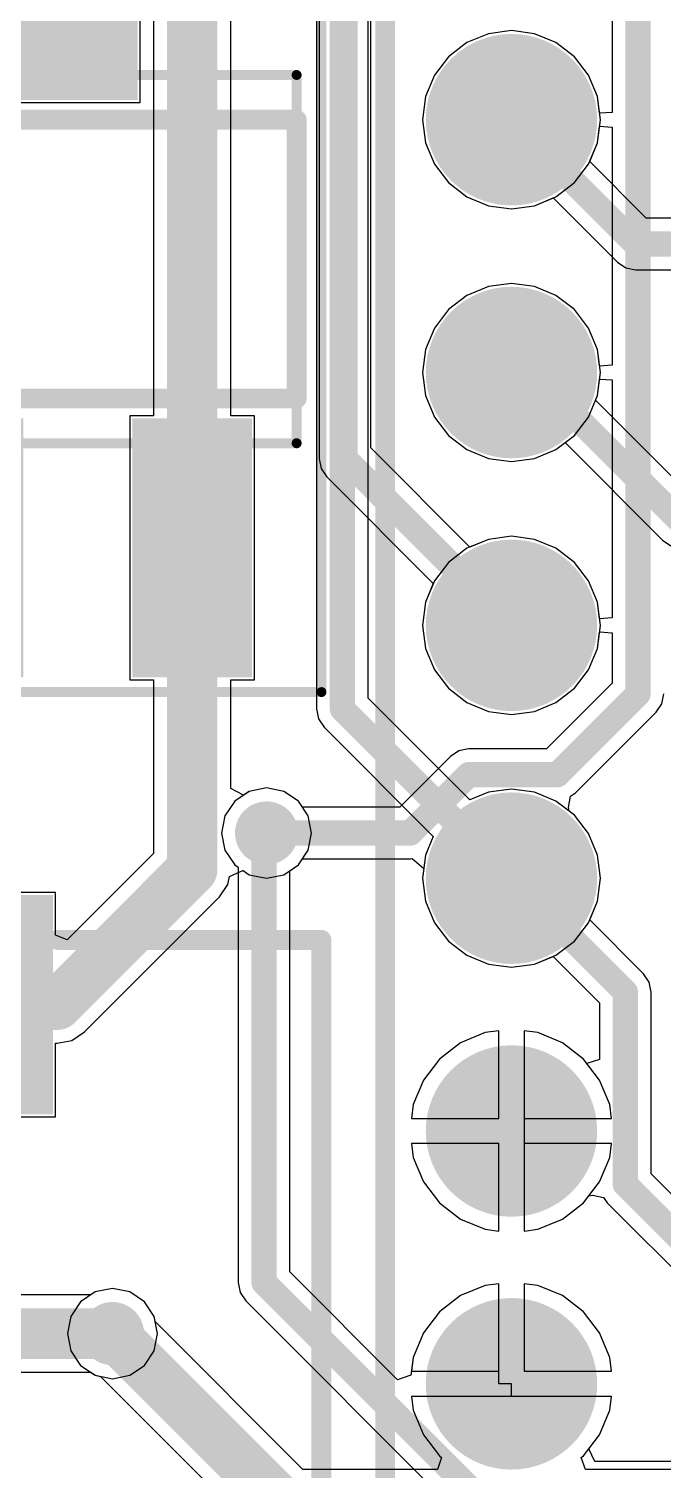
# Model space of a CAD drawing. Header units: millimetres. Extents: x 3.76 to 6.92, y 1.08 to 2.74.
# Drawn here: x 4.152 to 4.403, y 1.663 to 2.233 of the extents above; entities that cross this region are included whole.
import ezdxf

# ---------------------------------------------------------------- set-up
doc = ezdxf.new("R2010")
doc.units = ezdxf.units.MM
doc.header["$MEASUREMENT"] = 0
for name, color, linetype in [('BottomLayer', 5, 'Continuous'), ('BottomSolder', 6, 'Continuous'), ('Mechanical13', 56, 'Continuous'), ('Mechanical15', 56, 'Continuous'), ('MultiLayer', 9, 'Continuous'), ('PadHoleLayer', 156, 'Continuous'), ('TopLayer', 1, 'Continuous'), ('TopOverlay', 2, 'Continuous'), ('TopPaste', 8, 'Continuous'), ('TopSolder', 216, 'Continuous'), ('ViaHoleLayer', 16, 'Continuous')]:
    doc.layers.add(name, color=color, linetype=linetype)

# ---------------------------------------------------------------- blocks, each defined once
blk = doc.blocks.new('SOT223_7')
at = {"layer": 'Mechanical13', "const_width": 0.00394}
for points in [[(-0.13189, 0.07283), (0.13189, 0.07283)], [(-0.13189, -0.07283), (-0.13189, 0.07283)], [(0.13189, -0.07283), (0.13189, 0.07283)], [(-0.13189, -0.07283), (0.13189, -0.07283)]]:
    blk.add_lwpolyline(points, dxfattribs=at)
at = {"layer": 'Mechanical13', "const_width": 0.00197}
for points in [[(-0.13287, 0.07283, 1), (-0.13091, 0.07283, 1)], [(-0.13287, 0.07283, 1), (-0.13091, 0.07283, 1)], [(0.13091, 0.07283, 1), (0.13287, 0.07283, 1)], [(0.13091, 0.07283, 1), (0.13287, 0.07283, 1)], [(-0.13287, -0.07283, 1), (-0.13091, -0.07283, 1)], [(-0.13287, -0.07283, 1), (-0.13091, -0.07283, 1)], [(0.13091, -0.07283, 1), (0.13287, -0.07283, 1)], [(0.13091, -0.07283, 1), (0.13287, -0.07283, 1)]]:
    blk.add_lwpolyline(points, format="xyb", close=True, dxfattribs=at)
at = {"layer": 'Mechanical15', "const_width": 0.00394}
for points in [[(-0.14173, 0.17126), (0.14173, 0.17126)], [(-0.14173, -0.17126), (-0.14173, 0.17126)], [(0.14173, -0.17126), (0.14173, 0.17126)], [(0, -0.01969), (0, 0.01969)], [(-0.01969, 0), (0.01969, 0)], [(-0.14173, -0.17126), (0.14173, -0.17126)]]:
    blk.add_lwpolyline(points, dxfattribs=at)
at = {"layer": 'Mechanical15', "const_width": 0.00197}
for points in [[(-0.14272, 0.17126, 1), (-0.14075, 0.17126, 1)], [(-0.14272, 0.17126, 1), (-0.14075, 0.17126, 1)], [(0.14075, 0.17126, 1), (0.14272, 0.17126, 1)], [(0.14075, 0.17126, 1), (0.14272, 0.17126, 1)], [(-0.00098, 0.01969, 1), (0.00098, 0.01969, 1)], [(-0.02067, 0, 1), (-0.0187, 0, 1)], [(0.0187, 0, 1), (0.02067, 0, 1)], [(-0.00098, -0.01969, 1), (0.00098, -0.01969, 1)], [(-0.14272, -0.17126, 1), (-0.14075, -0.17126, 1)], [(-0.14272, -0.17126, 1), (-0.14075, -0.17126, 1)], [(0.14075, -0.17126, 1), (0.14272, -0.17126, 1)], [(0.14075, -0.17126, 1), (0.14272, -0.17126, 1)]]:
    blk.add_lwpolyline(points, format="xyb", close=True, dxfattribs=at)
at = {"layer": 'TopLayer'}
for points in [[(0.06496, 0.16142), (-0.06496, 0.16142), (0.06496, 0.06693), (-0.06496, 0.06693)], [(-0.07087, -0.06693), (-0.11024, -0.06693), (-0.07087, -0.16142), (-0.11024, -0.16142)], [(0.01969, -0.06693), (-0.01969, -0.06693), (0.01969, -0.16142), (-0.01969, -0.16142)], [(0.11024, -0.06693), (0.07087, -0.06693), (0.11024, -0.16142), (0.07087, -0.16142)]]:
    blk.add_solid(points, dxfattribs=at)
at = {"layer": 'TopOverlay', "const_width": 0.00787}
for points in [[(-0.13189, 0.05512), (0.13189, 0.05512)], [(-0.13189, -0.05512), (-0.13189, 0.05512)], [(0.13189, -0.05512), (0.13189, 0.05512)], [(-0.13189, -0.05512), (0.13189, -0.05512)]]:
    blk.add_lwpolyline(points, dxfattribs=at)
at = {"layer": 'TopOverlay'}
for points, const_width in [([(-0.13386, 0.05512, 1), (-0.12992, 0.05512, 1)], 0.00394), ([(-0.13386, 0.05512, 1), (-0.12992, 0.05512, 1)], 0.00394), ([(0.12992, 0.05512, 1), (0.13386, 0.05512, 1)], 0.00394), ([(0.12992, 0.05512, 1), (0.13386, 0.05512, 1)], 0.00394), ([(-0.13386, -0.05512, 1), (-0.12992, -0.05512, 1)], 0.00394), ([(-0.13386, -0.05512, 1), (-0.12992, -0.05512, 1)], 0.00394), ([(0.12992, -0.05512, 1), (0.13386, -0.05512, 1)], 0.00394), ([(0.12992, -0.05512, 1), (0.13386, -0.05512, 1)], 0.00394), ([(-0.12697, -0.11417, 1), (-0.13681, -0.11417, 1)], 0.00984), ([(-0.13927, -0.11417, 1), (-0.13435, -0.11417, 1)], 0.00492), ([(-0.12943, -0.11417, 1), (-0.12451, -0.11417, 1)], 0.00492)]:
    blk.add_lwpolyline(points, format="xyb", close=True, dxfattribs=dict(at, const_width=const_width))
at = {"layer": 'TopPaste'}
for points in [[(0.06496, 0.16142), (-0.06496, 0.16142), (0.06496, 0.06693), (-0.06496, 0.06693)], [(-0.07087, -0.06693), (-0.11024, -0.06693), (-0.07087, -0.16142), (-0.11024, -0.16142)], [(0.01969, -0.06693), (-0.01969, -0.06693), (0.01969, -0.16142), (-0.01969, -0.16142)], [(0.11024, -0.06693), (0.07087, -0.06693), (0.11024, -0.16142), (0.07087, -0.16142)]]:
    blk.add_solid(points, dxfattribs=at)
at = {"layer": 'TopSolder'}
for points in [[(0.06896, 0.16542), (-0.06896, 0.16542), (0.06896, 0.06293), (-0.06896, 0.06293)], [(-0.06687, -0.06293), (-0.11424, -0.06293), (-0.06687, -0.16542), (-0.11424, -0.16542)], [(0.02369, -0.06293), (-0.02369, -0.06293), (0.02369, -0.16542), (-0.02369, -0.16542)], [(0.11424, -0.06293), (0.06687, -0.06293), (0.11424, -0.16542), (0.06687, -0.16542)]]:
    blk.add_solid(points, dxfattribs=at)
blk = doc.blocks.new('L_SMD_M_7_3_4_5_48')
at = {"layer": 'TopLayer'}
for points in [[(-0.03346, 0.07874), (0.03346, 0.07874), (-0.03346, 0.15748), (0.03346, 0.15748)], [(-0.03346, -0.15748), (0.03346, -0.15748), (-0.03346, -0.07874), (0.03346, -0.07874)]]:
    blk.add_solid(points, dxfattribs=at)
at = {"layer": 'TopOverlay', "const_width": 0.00787}
for points in [[(-0.1437, -0.1437), (-0.1437, 0.1437)], [(-0.1437, 0.1437), (-0.03937, 0.1437)], [(0.03937, 0.1437), (0.1437, 0.1437)], [(0.1437, -0.1437), (0.1437, 0.1437)], [(-0.1437, -0.1437), (-0.03937, -0.1437)], [(0.03937, -0.1437), (0.1437, -0.1437)]]:
    blk.add_lwpolyline(points, dxfattribs=at)
at = {"layer": 'TopOverlay', "const_width": 0.00394}
for points in [[(-0.14567, 0.1437, 1), (-0.14173, 0.1437, 1)], [(-0.14567, 0.1437, 1), (-0.14173, 0.1437, 1)], [(-0.04134, 0.1437, 1), (-0.0374, 0.1437, 1)], [(0.0374, 0.1437, 1), (0.04134, 0.1437, 1)], [(0.14173, 0.1437, 1), (0.14567, 0.1437, 1)], [(0.14173, 0.1437, 1), (0.14567, 0.1437, 1)], [(-0.14567, -0.1437, 1), (-0.14173, -0.1437, 1)], [(-0.14567, -0.1437, 1), (-0.14173, -0.1437, 1)], [(-0.04134, -0.1437, 1), (-0.0374, -0.1437, 1)], [(0.0374, -0.1437, 1), (0.04134, -0.1437, 1)], [(0.14173, -0.1437, 1), (0.14567, -0.1437, 1)], [(0.14173, -0.1437, 1), (0.14567, -0.1437, 1)]]:
    blk.add_lwpolyline(points, format="xyb", close=True, dxfattribs=at)
at = {"layer": 'TopPaste'}
for points in [[(-0.03346, 0.07874), (0.03346, 0.07874), (-0.03346, 0.15748), (0.03346, 0.15748)], [(-0.03346, -0.15748), (0.03346, -0.15748), (-0.03346, -0.07874), (0.03346, -0.07874)]]:
    blk.add_solid(points, dxfattribs=at)
at = {"layer": 'TopSolder'}
for points in [[(-0.03746, 0.07474), (0.03746, 0.07474), (-0.03746, 0.16148), (0.03746, 0.16148)], [(-0.03746, -0.16148), (0.03746, -0.16148), (-0.03746, -0.07474), (0.03746, -0.07474)]]:
    blk.add_solid(points, dxfattribs=at)
blk = doc.blocks.new('JP8_C2T_80')
at = {"layer": 'BottomLayer', "const_width": 0.02992}
for points in [[(-0.26496, 0.05, 1), (-0.23504, 0.05, 1)], [(-0.16496, 0.05, 1), (-0.13504, 0.05, 1)], [(-0.06496, 0.05, 1), (-0.03504, 0.05, 1)], [(0.03504, 0.05, 1), (0.06496, 0.05, 1)], [(0.13504, 0.05, 1), (0.16496, 0.05, 1)], [(0.23504, 0.05, 1), (0.26496, 0.05, 1)]]:
    blk.add_lwpolyline(points, format="xyb", close=True, dxfattribs=at)
at = {"layer": 'BottomSolder', "const_width": 0.03392}
for points in [[(-0.26696, 0.05, 1), (-0.23304, 0.05, 1)], [(-0.16696, 0.05, 1), (-0.13304, 0.05, 1)], [(-0.06696, 0.05, 1), (-0.03304, 0.05, 1)], [(0.03304, 0.05, 1), (0.06696, 0.05, 1)], [(0.13304, 0.05, 1), (0.16696, 0.05, 1)], [(0.23304, 0.05, 1), (0.26696, 0.05, 1)]]:
    blk.add_lwpolyline(points, format="xyb", close=True, dxfattribs=at)
at = {"layer": 'MultiLayer', "const_width": 0.02992}
for points in [[(-0.26496, 0.05, 1), (-0.23504, 0.05, 1)], [(-0.16496, 0.05, 1), (-0.13504, 0.05, 1)], [(-0.06496, 0.05, 1), (-0.03504, 0.05, 1)], [(0.03504, 0.05, 1), (0.06496, 0.05, 1)], [(0.13504, 0.05, 1), (0.16496, 0.05, 1)], [(0.23504, 0.05, 1), (0.26496, 0.05, 1)]]:
    blk.add_lwpolyline(points, format="xyb", close=True, dxfattribs=at)
at = {"layer": 'PadHoleLayer', "const_width": 0.02008}
for points in [[(-0.26004, 0.05, 1), (-0.23996, 0.05, 1)], [(-0.16004, 0.05, 1), (-0.13996, 0.05, 1)], [(-0.06004, 0.05, 1), (-0.03996, 0.05, 1)], [(0.03996, 0.05, 1), (0.06004, 0.05, 1)], [(0.13996, 0.05, 1), (0.16004, 0.05, 1)], [(0.23996, 0.05, 1), (0.26004, 0.05, 1)]]:
    blk.add_lwpolyline(points, format="xyb", close=True, dxfattribs=at)
at = {"layer": 'TopLayer', "const_width": 0.02992}
for points in [[(-0.26496, 0.05, 1), (-0.23504, 0.05, 1)], [(-0.16496, 0.05, 1), (-0.13504, 0.05, 1)], [(-0.06496, 0.05, 1), (-0.03504, 0.05, 1)], [(0.03504, 0.05, 1), (0.06496, 0.05, 1)], [(0.13504, 0.05, 1), (0.16496, 0.05, 1)], [(0.23504, 0.05, 1), (0.26496, 0.05, 1)]]:
    blk.add_lwpolyline(points, format="xyb", close=True, dxfattribs=at)
at = {"layer": 'TopOverlay', "const_width": 0.00787}
blk.add_lwpolyline([(-0.40984, 0.1), (0.40985, 0.1)], dxfattribs=at)
at = {"layer": 'TopSolder', "const_width": 0.03392}
for points in [[(-0.26696, 0.05, 1), (-0.23304, 0.05, 1)], [(-0.16696, 0.05, 1), (-0.13304, 0.05, 1)], [(-0.06696, 0.05, 1), (-0.03304, 0.05, 1)], [(0.03304, 0.05, 1), (0.06696, 0.05, 1)], [(0.13304, 0.05, 1), (0.16696, 0.05, 1)], [(0.23304, 0.05, 1), (0.26696, 0.05, 1)]]:
    blk.add_lwpolyline(points, format="xyb", close=True, dxfattribs=at)

msp = doc.modelspace()

# ---------------------------------------------------------------- linework, layer by layer
at = {"layer": 'BottomLayer'}
for p, q in [((4.2658, 2.334), (4.2658, 1.96406)), ((4.2862, 1.96829), (4.2862, 2.32978)), ((4.3338, 2.23116), (4.32531, 2.22765)), ((4.34292, 2.23236), (4.3338, 2.23116)), ((4.35204, 2.23116), (4.34292, 2.23236)), ((4.36053, 2.22765), (4.35204, 2.23116)), ((4.32531, 2.22765), (4.31802, 2.22205)), ((4.36783, 2.22205), (4.36053, 2.22765)), ((4.31802, 2.22205), (4.31242, 2.21475)), ((4.37342, 2.21475), (4.36783, 2.22205)), ((4.31242, 2.21475), (4.3089, 2.20626)), ((4.37694, 2.20626), (4.37342, 2.21475)), ((4.3089, 2.20626), (4.3077, 2.19714)), ((4.37814, 2.19714), (4.37694, 2.20626)), ((4.3077, 2.19714), (4.3089, 2.18803)), ((4.37694, 2.18803), (4.37814, 2.19714)), ((4.3089, 2.18803), (4.31242, 2.17953)), ((4.37387, 2.18061), (4.37694, 2.18803)), ((4.31242, 2.17953), (4.31802, 2.17224)), ((4.39629, 2.1582), (4.37387, 2.18061)), ((4.31802, 2.17224), (4.32531, 2.16664)), ((4.32531, 2.16664), (4.3338, 2.16312)), ((4.3338, 2.16312), (4.34292, 2.16192)), ((4.34292, 2.16192), (4.35204, 2.16312)), ((4.35204, 2.16312), (4.35945, 2.16619)), ((4.35945, 2.16619), (4.38485, 2.14079)), ((4.43309, 2.1582), (4.39629, 2.1582)), ((4.38485, 2.14079), (4.38816, 2.13858)), ((4.38816, 2.13858), (4.39206, 2.1378)), ((4.34292, 2.13236), (4.3338, 2.13116)), ((4.35204, 2.13116), (4.34292, 2.13236)), ((4.39206, 2.1378), (4.691, 2.1378)), ((4.32531, 2.12765), (4.31802, 2.12205)), ((4.3338, 2.13116), (4.32531, 2.12765)), ((4.36053, 2.12765), (4.35204, 2.13116)), ((4.36783, 2.12205), (4.36053, 2.12765)), ((4.31802, 2.12205), (4.31242, 2.11475)), ((4.37342, 2.11475), (4.36783, 2.12205)), ((4.31242, 2.11475), (4.3089, 2.10626)), ((4.37694, 2.10626), (4.37342, 2.11475)), ((4.3089, 2.10626), (4.3077, 2.09714)), ((4.37814, 2.09714), (4.37694, 2.10626)), ((4.3077, 2.09714), (4.3089, 2.08803)), ((4.37694, 2.08803), (4.37814, 2.09714)), ((4.3089, 2.08803), (4.31242, 2.07953)), ((4.3762, 2.08622), (4.37694, 2.08803)), ((4.41416, 2.04826), (4.3762, 2.08622)), ((4.31242, 2.07953), (4.31802, 2.07224)), ((4.31802, 2.07224), (4.32531, 2.06664)), ((4.32531, 2.06664), (4.3338, 2.06312)), ((4.35204, 2.06312), (4.36053, 2.06664)), ((4.36053, 2.06664), (4.36416, 2.06942)), ((4.36416, 2.06942), (4.40273, 2.03085)), ((4.3338, 2.06312), (4.34292, 2.06192)), ((4.34292, 2.06192), (4.35204, 2.06312)), ((4.3338, 2.03116), (4.32531, 2.02765)), ((4.34292, 2.03236), (4.3338, 2.03116)), ((4.35204, 2.03116), (4.34292, 2.03236)), ((4.36053, 2.02765), (4.35204, 2.03116)), ((4.40273, 2.03085), (4.40604, 2.02864)), ((4.32531, 2.02765), (4.31802, 2.02205)), ((4.36783, 2.02205), (4.36053, 2.02765)), ((4.31802, 2.02205), (4.31242, 2.01475)), ((4.37342, 2.01475), (4.36783, 2.02205)), ((4.31242, 2.01475), (4.3089, 2.00626)), ((4.37694, 2.00626), (4.37342, 2.01475)), ((4.3089, 2.00626), (4.3077, 1.99714)), ((4.37814, 1.99714), (4.37694, 2.00626)), ((4.3077, 1.99714), (4.3089, 1.98803)), ((4.37694, 1.98803), (4.37814, 1.99714)), ((4.3089, 1.98803), (4.31242, 1.97953)), ((4.37342, 1.97953), (4.37694, 1.98803)), ((4.31242, 1.97953), (4.31802, 1.97224)), ((4.36783, 1.97224), (4.37342, 1.97953)), ((4.32639, 1.92809), (4.2862, 1.96829)), ((4.31802, 1.97224), (4.32531, 1.96664)), ((4.36053, 1.96664), (4.36783, 1.97224)), ((4.2658, 1.96406), (4.26658, 1.96016)), ((4.32531, 1.96664), (4.3338, 1.96312)), ((4.3338, 1.96312), (4.34292, 1.96192)), ((4.34292, 1.96192), (4.35204, 1.96312)), ((4.35204, 1.96312), (4.36053, 1.96664)), ((4.26658, 1.96016), (4.26879, 1.95685)), ((4.26879, 1.95685), (4.31197, 1.91367)), ((4.246, 1.93284), (4.23917, 1.93148)), ((4.25283, 1.93148), (4.246, 1.93284)), ((4.23338, 1.92762), (4.22952, 1.92183)), ((4.23917, 1.93148), (4.23338, 1.92762)), ((4.25862, 1.92762), (4.25283, 1.93148)), ((4.26248, 1.92183), (4.25862, 1.92762)), ((4.3338, 1.93116), (4.32639, 1.92809)), ((4.34292, 1.93236), (4.3338, 1.93116)), ((4.35204, 1.93116), (4.34292, 1.93236)), ((4.36053, 1.92765), (4.35204, 1.93116)), ((4.36783, 1.92205), (4.36053, 1.92765)), ((4.22952, 1.92183), (4.22816, 1.915)), ((4.26384, 1.915), (4.26248, 1.92183)), ((4.37342, 1.91475), (4.36783, 1.92205)), ((4.22816, 1.915), (4.22952, 1.90817)), ((4.26248, 1.90817), (4.26384, 1.915)), ((4.31197, 1.91367), (4.3089, 1.90626)), ((4.37694, 1.90626), (4.37342, 1.91475)), ((4.22952, 1.90817), (4.23338, 1.90238)), ((4.25862, 1.90238), (4.26248, 1.90817)), ((4.3089, 1.90626), (4.3077, 1.89714)), ((4.37814, 1.89714), (4.37694, 1.90626)), ((4.23338, 1.90238), (4.2348, 1.90143)), ((4.2348, 1.90143), (4.2348, 1.73719)), ((4.2552, 1.9001), (4.25862, 1.90238)), ((4.2552, 1.74141), (4.2552, 1.9001)), ((4.3077, 1.89714), (4.3089, 1.88803)), ((4.37694, 1.88803), (4.37814, 1.89714)), ((4.3089, 1.88803), (4.31242, 1.87953)), ((4.37342, 1.87953), (4.37694, 1.88803)), ((4.31242, 1.87953), (4.31802, 1.87224)), ((4.36783, 1.87224), (4.37342, 1.87953)), ((4.31802, 1.87224), (4.32531, 1.86664)), ((4.36053, 1.86664), (4.36783, 1.87224)), ((4.32531, 1.86664), (4.3338, 1.86312)), ((4.35204, 1.86312), (4.36053, 1.86664)), ((4.3338, 1.86312), (4.34292, 1.86192)), ((4.34292, 1.86192), (4.35204, 1.86312)), ((4.3325, 1.83604), (4.32279, 1.83201)), ((4.33792, 1.83675), (4.3325, 1.83604)), ((4.33792, 1.80214), (4.33792, 1.83675)), ((4.35334, 1.83604), (4.34792, 1.83675)), ((4.34792, 1.83675), (4.34792, 1.80214)), ((4.36305, 1.83201), (4.35334, 1.83604)), ((4.32279, 1.83201), (4.31445, 1.82561)), ((4.37139, 1.82561), (4.36305, 1.83201)), ((4.31445, 1.82561), (4.30805, 1.81727)), ((4.37779, 1.81727), (4.37139, 1.82561)), ((4.30805, 1.81727), (4.30403, 1.80756)), ((4.38181, 1.80756), (4.37779, 1.81727)), ((4.30403, 1.80756), (4.30331, 1.80214)), ((4.38253, 1.80214), (4.38181, 1.80756)), ((4.30331, 1.80214), (4.33792, 1.80214)), ((4.34792, 1.80214), (4.38253, 1.80214)), ((4.33792, 1.79214), (4.30331, 1.79214)), ((4.30331, 1.79214), (4.30403, 1.78672)), ((4.33792, 1.75753), (4.33792, 1.79214)), ((4.38253, 1.79214), (4.34792, 1.79214)), ((4.34792, 1.79214), (4.34792, 1.75753)), ((4.38181, 1.78672), (4.38253, 1.79214)), ((4.30403, 1.78672), (4.30805, 1.77701)), ((4.37779, 1.77701), (4.38181, 1.78672)), ((4.30805, 1.77701), (4.31445, 1.76867)), ((4.37139, 1.76867), (4.37779, 1.77701)), ((4.31445, 1.76867), (4.32279, 1.76227)), ((4.36305, 1.76227), (4.37139, 1.76867)), ((4.32279, 1.76227), (4.3325, 1.75825)), ((4.35334, 1.75825), (4.36305, 1.76227)), ((4.3325, 1.75825), (4.33792, 1.75753)), ((4.34792, 1.75753), (4.35334, 1.75825)), ((4.29783, 1.69878), (4.2552, 1.74141)), ((4.17817, 1.73348), (4.17639, 1.73229)), ((4.185, 1.73484), (4.17817, 1.73348)), ((4.19183, 1.73348), (4.185, 1.73484)), ((4.19762, 1.72962), (4.19183, 1.73348)), ((4.2348, 1.73719), (4.23558, 1.73329)), ((4.23558, 1.73329), (4.23779, 1.72998)), ((4.3325, 1.73604), (4.32279, 1.73201)), ((4.33792, 1.73675), (4.3325, 1.73604)), ((4.33792, 1.69714), (4.33792, 1.73675)), ((4.35334, 1.73604), (4.34792, 1.73675)), ((4.34792, 1.73675), (4.34792, 1.70214)), ((4.36305, 1.73201), (4.35334, 1.73604)), ((4.17639, 1.73229), (4.13833, 1.73229)), ((4.20148, 1.72383), (4.19762, 1.72962)), ((4.23779, 1.72998), (4.31876, 1.64901)), ((4.32279, 1.73201), (4.31445, 1.72561)), ((4.37139, 1.72561), (4.36305, 1.73201)), ((4.20284, 1.717), (4.20148, 1.72383)), ((4.31445, 1.72561), (4.30805, 1.71727)), ((4.37779, 1.71727), (4.37139, 1.72561)), ((4.20148, 1.71017), (4.20284, 1.717)), ((4.30805, 1.71727), (4.30403, 1.70756)), ((4.38181, 1.70756), (4.37779, 1.71727)), ((4.19762, 1.70438), (4.20148, 1.71017)), ((4.30403, 1.70756), (4.30311, 1.70057)), ((4.38253, 1.70214), (4.38181, 1.70756)), ((4.132, 1.70171), (4.17639, 1.70171)), ((4.17639, 1.70171), (4.17817, 1.70052)), ((4.17817, 1.70052), (4.185, 1.69916)), ((4.185, 1.69916), (4.19183, 1.70052)), ((4.19183, 1.70052), (4.19762, 1.70438)), ((4.30311, 1.70057), (4.29783, 1.69878)), ((4.34792, 1.70214), (4.38253, 1.70214)), ((4.34292, 1.69714), (4.33792, 1.69714)), ((4.34292, 1.69214), (4.34292, 1.69714)), ((4.38253, 1.69214), (4.34292, 1.69214)), ((4.38181, 1.68672), (4.38253, 1.69214)), ((4.37779, 1.67701), (4.38181, 1.68672)), ((4.3735, 1.67142), (4.37779, 1.67701)), ((4.37597, 1.66642), (4.3735, 1.67142)), ((4.41739, 1.66642), (4.37597, 1.66642))]:
    msp.add_line(p, q, dxfattribs=at)
for points, const_width in [([(4.276, 1.96406), (4.276, 2.334)], 0.01), ([(4.34292, 2.19714), (4.39206, 2.148)], 0.01), ([(4.39206, 2.148), (5.335, 2.148)], 0.01), ([(4.34292, 2.09714), (4.35086, 2.09714)], 0.01), ([(4.35086, 2.09714), (4.40994, 2.03806)], 0.01), ([(4.276, 1.96406), (4.34292, 1.89714)], 0.01), ([(4.245, 1.914), (4.246, 1.915)], 0.01), ([(4.245, 1.73719), (4.245, 1.914)], 0.01), ([(4.245, 1.73719), (4.32597, 1.65622)], 0.01), ([(4.132, 1.717), (4.185, 1.717)], 0.02)]:
    msp.add_lwpolyline(points, dxfattribs=dict(at, const_width=const_width))
for points, const_width in [([(4.34042, 2.19714, 1), (4.34542, 2.19714, 1)], 0.005), ([(4.38956, 2.148, 1), (4.39456, 2.148, 1)], 0.005), ([(4.38956, 2.148, 1), (4.39456, 2.148, 1)], 0.005), ([(4.34042, 2.09714, 1), (4.34542, 2.09714, 1)], 0.005), ([(4.34836, 2.09714, 1), (4.35336, 2.09714, 1)], 0.005), ([(4.34836, 2.09714, 1), (4.35336, 2.09714, 1)], 0.005), ([(4.2735, 1.96406, 1), (4.2785, 1.96406, 1)], 0.005), ([(4.2735, 1.96406, 1), (4.2785, 1.96406, 1)], 0.005), ([(4.23975, 1.915, 1), (4.25225, 1.915, 1)], 0.0125), ([(4.2425, 1.914, 1), (4.2475, 1.914, 1)], 0.005), ([(4.2425, 1.914, 1), (4.2475, 1.914, 1)], 0.005), ([(4.2435, 1.915, 1), (4.2485, 1.915, 1)], 0.005), ([(4.34042, 1.89714, 1), (4.34542, 1.89714, 1)], 0.005), ([(4.2425, 1.73719, 1), (4.2475, 1.73719, 1)], 0.005), ([(4.2425, 1.73719, 1), (4.2475, 1.73719, 1)], 0.005), ([(4.17875, 1.717, 1), (4.19125, 1.717, 1)], 0.0125), ([(4.18, 1.717, 1), (4.19, 1.717, 1)], 0.01)]:
    msp.add_lwpolyline(points, format="xyb", close=True, dxfattribs=dict(at, const_width=const_width))
at = {"layer": 'MultiLayer', "const_width": 0.0125}
for points in [[(4.23975, 1.915, 1), (4.25225, 1.915, 1)], [(4.17875, 1.717, 1), (4.19125, 1.717, 1)]]:
    msp.add_lwpolyline(points, format="xyb", close=True, dxfattribs=at)
at = {"layer": 'TopLayer'}
for p, q in [((4.2668, 2.335), (4.2668, 2.06306)), ((4.2872, 2.06729), (4.2872, 2.33078)), ((4.23185, 2.08007), (4.23185, 2.31745)), ((4.20126, 2.31111), (4.20126, 2.08007)), ((4.19596, 2.20393), (4.19596, 2.30842)), ((4.3828, 2.24722), (4.3828, 2.20005)), ((4.3338, 2.23116), (4.32531, 2.22765)), ((4.34292, 2.23236), (4.3338, 2.23116)), ((4.35204, 2.23116), (4.34292, 2.23236)), ((4.36053, 2.22765), (4.35204, 2.23116)), ((4.32531, 2.22765), (4.31802, 2.22205)), ((4.36783, 2.22205), (4.36053, 2.22765)), ((4.31802, 2.22205), (4.31242, 2.21475)), ((4.37342, 2.21475), (4.36783, 2.22205)), ((4.31242, 2.21475), (4.3089, 2.20626)), ((4.37694, 2.20626), (4.37342, 2.21475)), ((4.05604, 2.20393), (4.19596, 2.20393)), ((4.3089, 2.20626), (4.3077, 2.19714)), ((4.3778, 2.19972), (4.37694, 2.20626)), ((4.3077, 2.19714), (4.3089, 2.18803)), ((4.3828, 2.20005), (4.3778, 2.19972)), ((4.37694, 2.18803), (4.3778, 2.19456)), ((4.3778, 2.19456), (4.3828, 2.19423)), ((4.3828, 2.19423), (4.3828, 2.10005)), ((4.3089, 2.18803), (4.31242, 2.17953)), ((4.37342, 2.17953), (4.37694, 2.18803)), ((4.31242, 2.17953), (4.31802, 2.17224)), ((4.36783, 2.17224), (4.37342, 2.17953)), ((4.31802, 2.17224), (4.32531, 2.16664)), ((4.36053, 2.16664), (4.36783, 2.17224)), ((4.32531, 2.16664), (4.3338, 2.16312)), ((4.35204, 2.16312), (4.36053, 2.16664)), ((4.3338, 2.16312), (4.34292, 2.16192)), ((4.34292, 2.16192), (4.35204, 2.16312)), ((4.34292, 2.13236), (4.3338, 2.13116)), ((4.35204, 2.13116), (4.34292, 2.13236)), ((4.32531, 2.12765), (4.31802, 2.12205)), ((4.3338, 2.13116), (4.32531, 2.12765)), ((4.36053, 2.12765), (4.35204, 2.13116)), ((4.36783, 2.12205), (4.36053, 2.12765)), ((4.31802, 2.12205), (4.31242, 2.11475)), ((4.37342, 2.11475), (4.36783, 2.12205)), ((4.31242, 2.11475), (4.3089, 2.10626)), ((4.37694, 2.10626), (4.37342, 2.11475)), ((4.3089, 2.10626), (4.3077, 2.09714)), ((4.3778, 2.09972), (4.37694, 2.10626)), ((4.3828, 2.10005), (4.3778, 2.09972)), ((4.3077, 2.09714), (4.3089, 2.08803)), ((4.37694, 2.08803), (4.3778, 2.09456)), ((4.3778, 2.09456), (4.3828, 2.09423)), ((4.3828, 2.09423), (4.3828, 2.00005)), ((4.3089, 2.08803), (4.31242, 2.07953)), ((4.37342, 2.07953), (4.37694, 2.08803)), ((4.20126, 2.08007), (4.19187, 2.08007)), ((4.19187, 2.08007), (4.19187, 1.97558)), ((4.24124, 2.08007), (4.23185, 2.08007)), ((4.24124, 1.97558), (4.24124, 2.08007)), ((4.31242, 2.07953), (4.31802, 2.07224)), ((4.36783, 2.07224), (4.37342, 2.07953)), ((4.31802, 2.07224), (4.32531, 2.06664)), ((4.36053, 2.06664), (4.36783, 2.07224)), ((4.32639, 2.02809), (4.2872, 2.06729)), ((4.32531, 2.06664), (4.3338, 2.06312)), ((4.35204, 2.06312), (4.36053, 2.06664)), ((4.2668, 2.06306), (4.26758, 2.05916)), ((4.26758, 2.05916), (4.26979, 2.05585)), ((4.3338, 2.06312), (4.34292, 2.06192)), ((4.34292, 2.06192), (4.35204, 2.06312)), ((4.26979, 2.05585), (4.31197, 2.01367)), ((4.3338, 2.03116), (4.32639, 2.02809)), ((4.34292, 2.03236), (4.3338, 2.03116)), ((4.35204, 2.03116), (4.34292, 2.03236)), ((4.36053, 2.02765), (4.35204, 2.03116)), ((4.36783, 2.02205), (4.36053, 2.02765)), ((4.37342, 2.01475), (4.36783, 2.02205)), ((4.31197, 2.01367), (4.3089, 2.00626)), ((4.37694, 2.00626), (4.37342, 2.01475)), ((4.3089, 2.00626), (4.3077, 1.99714)), ((4.3778, 1.99972), (4.37694, 2.00626)), ((4.3077, 1.99714), (4.3089, 1.98803)), ((4.3828, 2.00005), (4.3778, 1.99972)), ((4.37694, 1.98803), (4.3778, 1.99456)), ((4.3778, 1.99456), (4.3828, 1.99423)), ((4.3828, 1.99423), (4.3828, 1.97422)), ((4.3089, 1.98803), (4.31242, 1.97953)), ((4.37342, 1.97953), (4.37694, 1.98803)), ((4.31242, 1.97953), (4.31802, 1.97224)), ((4.36783, 1.97224), (4.37342, 1.97953)), ((4.19187, 1.97558), (4.20126, 1.97558)), ((4.20126, 1.97558), (4.20126, 1.90689)), ((4.23185, 1.9326), (4.23185, 1.97558)), ((4.23185, 1.97558), (4.24124, 1.97558)), ((4.3828, 1.97422), (4.35684, 1.94826)), ((4.31802, 1.97224), (4.32531, 1.96664)), ((4.36053, 1.96664), (4.36783, 1.97224)), ((4.40242, 1.9661), (4.4032, 1.97)), ((4.32531, 1.96664), (4.3338, 1.96312)), ((4.3338, 1.96312), (4.34292, 1.96192)), ((4.34292, 1.96192), (4.35204, 1.96312)), ((4.35204, 1.96312), (4.36053, 1.96664)), ((4.36827, 1.93085), (4.40021, 1.96279)), ((4.40021, 1.96279), (4.40242, 1.9661)), ((4.31876, 1.94527), (4.29868, 1.9252)), ((4.32207, 1.94748), (4.31876, 1.94527)), ((4.32597, 1.94826), (4.32207, 1.94748)), ((4.35684, 1.94826), (4.32597, 1.94826)), ((4.246, 1.93284), (4.23917, 1.93148)), ((4.25283, 1.93148), (4.246, 1.93284)), ((4.23685, 1.92993), (4.23185, 1.9326)), ((4.23917, 1.93148), (4.23685, 1.92993)), ((4.25862, 1.92762), (4.25283, 1.93148)), ((4.26023, 1.9252), (4.25862, 1.92762)), ((4.36548, 1.92509), (4.36629, 1.92953)), ((4.36629, 1.92953), (4.36827, 1.93085)), ((4.29868, 1.9252), (4.26023, 1.9252)), ((4.36569, 1.92369), (4.36548, 1.92509)), ((4.36783, 1.92205), (4.36569, 1.92369)), ((4.37342, 1.91475), (4.36783, 1.92205)), ((4.37694, 1.90626), (4.37342, 1.91475)), ((4.20126, 1.90689), (4.16708, 1.87271)), ((4.25862, 1.90238), (4.26023, 1.9048)), ((4.26023, 1.9048), (4.30291, 1.9048)), ((4.30291, 1.9048), (4.30368, 1.90496)), ((4.30368, 1.90496), (4.3082, 1.90095)), ((4.37814, 1.89714), (4.37694, 1.90626)), ((4.23129, 1.89777), (4.23655, 1.90019)), ((4.23655, 1.90019), (4.23669, 1.90017)), ((4.23669, 1.90017), (4.23917, 1.89852)), ((4.23917, 1.89852), (4.246, 1.89716)), ((4.246, 1.89716), (4.25283, 1.89852)), ((4.25283, 1.89852), (4.25862, 1.90238)), ((4.3082, 1.90095), (4.3077, 1.89714)), ((4.22737, 1.88974), (4.23068, 1.8947)), ((4.23068, 1.8947), (4.23129, 1.89777)), ((4.3077, 1.89714), (4.3089, 1.88803)), ((4.37694, 1.88803), (4.37814, 1.89714)), ((4.16246, 1.89148), (4.08554, 1.89148)), ((4.16246, 1.87463), (4.16246, 1.89148)), ((4.17392, 1.8363), (4.22737, 1.88974)), ((4.3089, 1.88803), (4.31242, 1.87953)), ((4.37387, 1.88061), (4.37694, 1.88803)), ((4.31242, 1.87953), (4.31802, 1.87224)), ((4.39521, 1.85927), (4.37387, 1.88061)), ((4.16708, 1.87271), (4.16246, 1.87463)), ((4.31802, 1.87224), (4.32531, 1.86664)), ((4.32531, 1.86664), (4.3338, 1.86312)), ((4.35204, 1.86312), (4.35945, 1.86619)), ((4.35945, 1.86619), (4.3778, 1.84784)), ((4.3338, 1.86312), (4.34292, 1.86192)), ((4.34292, 1.86192), (4.35204, 1.86312)), ((4.39742, 1.85596), (4.39521, 1.85927)), ((4.3982, 1.85206), (4.39742, 1.85596)), ((4.3778, 1.84784), (4.3778, 1.82547)), ((4.3982, 1.78022), (4.3982, 1.85206)), ((4.16896, 1.83298), (4.17392, 1.8363)), ((4.3325, 1.83604), (4.32279, 1.83201)), ((4.33792, 1.83675), (4.3325, 1.83604)), ((4.33792, 1.80214), (4.33792, 1.83675)), ((4.35334, 1.83604), (4.34792, 1.83675)), ((4.34792, 1.83675), (4.34792, 1.79714)), ((4.36305, 1.83201), (4.35334, 1.83604)), ((4.16246, 1.80274), (4.16246, 1.83182)), ((4.16246, 1.83182), (4.16311, 1.83182)), ((4.16311, 1.83182), (4.16896, 1.83298)), ((4.32279, 1.83201), (4.31445, 1.82561)), ((4.37139, 1.82561), (4.36305, 1.83201)), ((4.31445, 1.82561), (4.30805, 1.81727)), ((4.3728, 1.82378), (4.37139, 1.82561)), ((4.3778, 1.82547), (4.3728, 1.82378)), ((4.30805, 1.81727), (4.30403, 1.80756)), ((4.30403, 1.80756), (4.30331, 1.80214)), ((4.13929, 1.80274), (4.16246, 1.80274)), ((4.30331, 1.80214), (4.33792, 1.80214)), ((4.34792, 1.79714), (4.34792, 1.75753)), ((4.33792, 1.79214), (4.30331, 1.79214)), ((4.30331, 1.79214), (4.30403, 1.78672)), ((4.33792, 1.75753), (4.33792, 1.79214)), ((4.30403, 1.78672), (4.30805, 1.77701)), ((4.42723, 1.75119), (4.3982, 1.78022)), ((4.30805, 1.77701), (4.31445, 1.76867)), ((4.31445, 1.76867), (4.32279, 1.76227)), ((4.36305, 1.76227), (4.37139, 1.76867)), ((4.37139, 1.76867), (4.37359, 1.77154)), ((4.37359, 1.77154), (4.3751, 1.77171)), ((4.3751, 1.77171), (4.37939, 1.77088)), ((4.37939, 1.77088), (4.38079, 1.76879)), ((4.38079, 1.76879), (4.4158, 1.73379)), ((4.32279, 1.76227), (4.3325, 1.75825)), ((4.35334, 1.75825), (4.36305, 1.76227)), ((4.3325, 1.75825), (4.33792, 1.75753)), ((4.34792, 1.75753), (4.35334, 1.75825)), ((4.17817, 1.73348), (4.17238, 1.72962)), ((4.185, 1.73484), (4.17817, 1.73348)), ((4.19183, 1.73348), (4.185, 1.73484)), ((4.19762, 1.72962), (4.19183, 1.73348)), ((4.3325, 1.73604), (4.32279, 1.73201)), ((4.33792, 1.73675), (4.3325, 1.73604)), ((4.33792, 1.70214), (4.33792, 1.73675)), ((4.35334, 1.73604), (4.34792, 1.73675)), ((4.34792, 1.73675), (4.34792, 1.70214)), ((4.36305, 1.73201), (4.35334, 1.73604)), ((4.17238, 1.72962), (4.16852, 1.72383)), ((4.20148, 1.72383), (4.19762, 1.72962)), ((4.32279, 1.73201), (4.31445, 1.72561)), ((4.37139, 1.72561), (4.36305, 1.73201)), ((4.16852, 1.72383), (4.16716, 1.717)), ((4.2019, 1.72173), (4.20148, 1.72383)), ((4.26033, 1.66329), (4.2019, 1.72173)), ((4.31445, 1.72561), (4.30805, 1.71727)), ((4.37779, 1.71727), (4.37139, 1.72561)), ((4.16716, 1.717), (4.16852, 1.71017)), ((4.30805, 1.71727), (4.30403, 1.70756)), ((4.38181, 1.70756), (4.37779, 1.71727)), ((4.16852, 1.71017), (4.17238, 1.70438)), ((4.30403, 1.70756), (4.30331, 1.70214)), ((4.38253, 1.70214), (4.38181, 1.70756)), ((4.17238, 1.70438), (4.17817, 1.70052)), ((4.17817, 1.70052), (4.18027, 1.7001)), ((4.18027, 1.7001), (4.24319, 1.63719)), ((4.30331, 1.70214), (4.33792, 1.70214)), ((4.34792, 1.70214), (4.38253, 1.70214)), ((4.34292, 1.69214), (4.30331, 1.69214)), ((4.30331, 1.69214), (4.30403, 1.68672)), ((4.38253, 1.69214), (4.34292, 1.69214)), ((4.38181, 1.68672), (4.38253, 1.69214)), ((4.30403, 1.68672), (4.30805, 1.67701)), ((4.37779, 1.67701), (4.38181, 1.68672)), ((4.30805, 1.67701), (4.31445, 1.66867)), ((4.37139, 1.66867), (4.37779, 1.67701)), ((4.31528, 1.66803), (4.31368, 1.66329)), ((4.31445, 1.66867), (4.31528, 1.66803)), ((4.37056, 1.66803), (4.37139, 1.66867)), ((4.37217, 1.66329), (4.37056, 1.66803)), ((4.31368, 1.66329), (4.26033, 1.66329)), ((4.42145, 1.66329), (4.37217, 1.66329))]:
    msp.add_line(p, q, dxfattribs=at)
for points, const_width in [([(4.277, 2.06306), (4.277, 2.335)], 0.01), ([(4.21655, 2.02783), (4.21655, 2.31745)], 0.02), ([(4.393, 1.97), (4.393, 2.24722)], 0.01), ([(4.277, 2.06306), (4.34292, 1.99714)], 0.01), ([(4.21655, 1.90055), (4.21655, 2.02783)], 0.02), ([(4.36106, 1.93806), (4.393, 1.97)], 0.01), ([(4.30291, 1.915), (4.32597, 1.93806)], 0.01), ([(4.32597, 1.93806), (4.36106, 1.93806)], 0.01), ([(4.246, 1.915), (4.30291, 1.915)], 0.01), ([(4.16311, 1.84711), (4.21655, 1.90055)], 0.02), ([(4.34292, 1.89714), (4.388, 1.85206)], 0.01), ([(4.124, 1.84711), (4.16311, 1.84711)], 0.02), ([(4.388, 1.776), (4.388, 1.85206)], 0.01), ([(4.388, 1.776), (4.423, 1.741)], 0.01), ([(4.185, 1.717), (4.254, 1.648)], 0.02)]:
    msp.add_lwpolyline(points, dxfattribs=dict(at, const_width=const_width))
for points, const_width in [([(4.2745, 2.06306, 1), (4.2795, 2.06306, 1)], 0.005), ([(4.2745, 2.06306, 1), (4.2795, 2.06306, 1)], 0.005), ([(4.21155, 2.02783, 1), (4.22155, 2.02783, 1)], 0.01), ([(4.21155, 2.02783, 1), (4.22155, 2.02783, 1)], 0.01), ([(4.34042, 1.99714, 1), (4.34542, 1.99714, 1)], 0.005), ([(4.3905, 1.97, 1), (4.3955, 1.97, 1)], 0.005), ([(4.3905, 1.97, 1), (4.3955, 1.97, 1)], 0.005), ([(4.32347, 1.93806, 1), (4.32847, 1.93806, 1)], 0.005), ([(4.32347, 1.93806, 1), (4.32847, 1.93806, 1)], 0.005), ([(4.35856, 1.93806, 1), (4.36356, 1.93806, 1)], 0.005), ([(4.35856, 1.93806, 1), (4.36356, 1.93806, 1)], 0.005), ([(4.23975, 1.915, 1), (4.25225, 1.915, 1)], 0.0125), ([(4.2435, 1.915, 1), (4.2485, 1.915, 1)], 0.005), ([(4.30041, 1.915, 1), (4.30541, 1.915, 1)], 0.005), ([(4.30041, 1.915, 1), (4.30541, 1.915, 1)], 0.005), ([(4.21155, 1.90055, 1), (4.22155, 1.90055, 1)], 0.01), ([(4.21155, 1.90055, 1), (4.22155, 1.90055, 1)], 0.01), ([(4.34042, 1.89714, 1), (4.34542, 1.89714, 1)], 0.005), ([(4.15811, 1.84711, 1), (4.16811, 1.84711, 1)], 0.01), ([(4.15811, 1.84711, 1), (4.16811, 1.84711, 1)], 0.01), ([(4.3855, 1.85206, 1), (4.3905, 1.85206, 1)], 0.005), ([(4.3855, 1.85206, 1), (4.3905, 1.85206, 1)], 0.005), ([(4.3855, 1.776, 1), (4.3905, 1.776, 1)], 0.005), ([(4.3855, 1.776, 1), (4.3905, 1.776, 1)], 0.005), ([(4.17875, 1.717, 1), (4.19125, 1.717, 1)], 0.0125), ([(4.18, 1.717, 1), (4.19, 1.717, 1)], 0.01)]:
    msp.add_lwpolyline(points, format="xyb", close=True, dxfattribs=dict(at, const_width=const_width))
at = {"layer": 'ViaHoleLayer', "const_width": 0.0075}
for points in [[(4.24225, 1.915, 1), (4.24975, 1.915, 1)], [(4.18125, 1.717, 1), (4.18875, 1.717, 1)]]:
    msp.add_lwpolyline(points, format="xyb", close=True, dxfattribs=at)

# ---------------------------------------------------------------- block references
at = {"rotation": 90}
msp.add_blockref('JP8_C2T_80', (4.39292, 1.94714), dxfattribs=at)
for name, p in [('SOT223_7', (4.126, 2.142)), ('L_SMD_M_7_3_4_5_48', (4.124, 1.729))]:
    msp.add_blockref(name, p)

doc.saveas('drawing.dxf')
